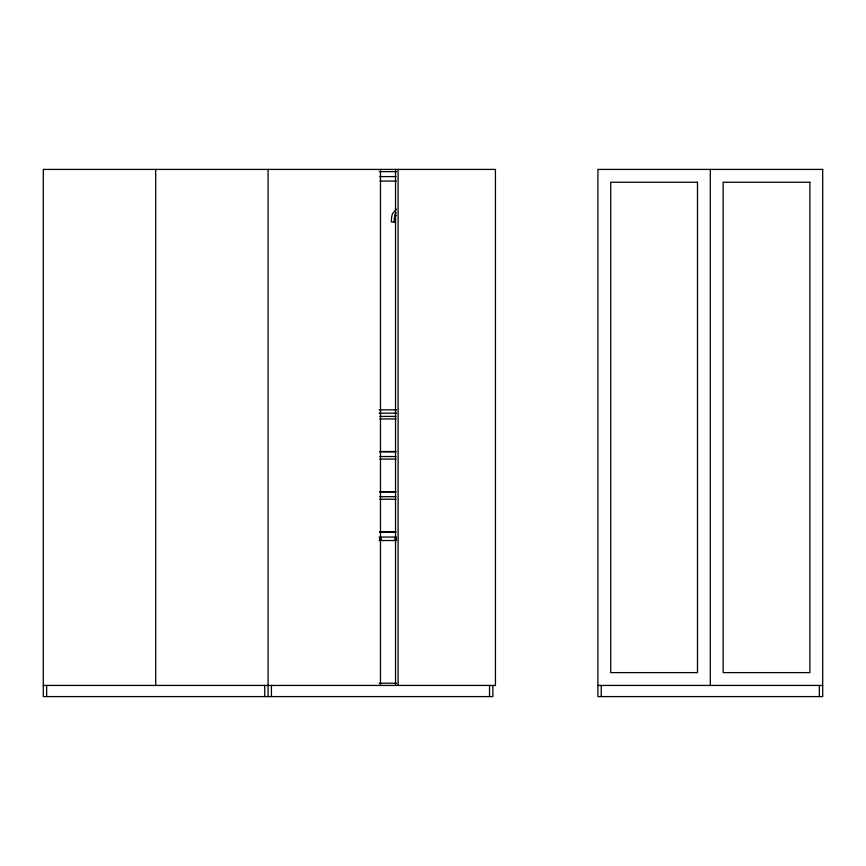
<?xml version="1.0" encoding="UTF-8"?>
<svg xmlns="http://www.w3.org/2000/svg" width="866" height="866" viewBox="0 0 866 866"><rect width="100%" height="100%" fill="white"/><g stroke="black" fill="none" stroke-linecap="round" stroke-linejoin="round"><path stroke-width="1.3" d="M379.709 538.338C381.679 536.455 381.679 541.12 379.709 539.237M396.098 212.765L395.578 213.426A8.92 1.851 -90 0 0 394.203 222.042M396.238 215.353L395.405 216.652A6.224 1.288 -90 0 0 394.809 220.429L394.734 222.042L391.367 222.042A8.92 1.851 -90 0 1 392.742 213.426L396.39 209.139M396.282 539.421C394.42 540.752 394.42 536.833 396.282 538.154M379.135 171.641L396.639 171.641M379.806 176.599L396 176.599M380.033 181.059L396.249 181.059M379.135 409.835L396.639 409.835M379.135 413.179L396.639 413.179M379.135 537.061L396.639 537.061M379.135 540.514L396.639 540.514M379.135 683.209L396.639 683.209M43.3 685.439L495.439 685.439L495.439 169.411L43.3 169.411L43.3 696.589L492.873 696.589L492.873 685.764M597.908 685.439L822.7 685.439M379.795 416.384L395.957 416.427M379.784 418.938L395.957 418.982M379.698 451.511L395.87 451.543M379.698 451.792L395.87 451.825M379.795 456.534L395.957 456.566M379.784 459.077L395.957 459.121M379.698 491.65L395.87 491.682M379.698 491.931L395.87 491.975M379.795 496.673L395.957 496.705M379.784 499.217L395.957 499.249M379.698 531.789L395.87 531.832M379.698 532.07L395.87 532.114M819.355 685.439L819.355 696.589M710.304 169.411L710.304 685.439M601.253 685.439L601.253 696.589M489.528 685.439L489.528 696.589M398.111 169.411L398.111 685.439M395.546 169.411L395.546 685.439M380.477 169.411L380.477 685.439M271.437 685.439L271.437 696.589M268.092 169.411L268.092 685.439M268.092 685.764L268.092 696.589M264.747 685.439L264.747 696.589M155.696 169.411L155.696 685.439M46.645 685.439L46.645 696.589M822.7 169.411L597.908 169.411L597.908 696.589L822.7 696.589L822.7 169.411M697.487 182.228L610.725 182.228L610.725 672.622L697.487 672.622L697.487 182.228M809.883 182.228L723.121 182.228L723.121 672.622L809.883 672.622L809.883 182.228"/></g></svg>
